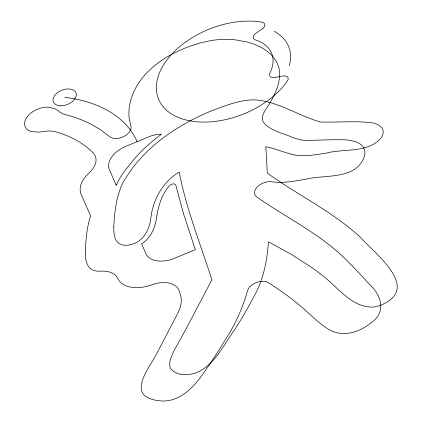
<?xml version="1.0" encoding="UTF-8"?>
<svg xmlns="http://www.w3.org/2000/svg" width="422" height="422" viewBox="0 0 422 422"><rect width="100%" height="100%" fill="white"/><g stroke="black" fill="none" stroke-linecap="round" stroke-linejoin="round"><path stroke-width="0.63" d="M64.656 97.355A147.937 92.497 -21.9 0 1 137.113 141.639M274.263 31.355A67.103 41.957 -21.9 0 1 289.302 65.748M85.35 251.053C85.117 258.238 86.025 268.112 94.164 270.592A17.988 11.246 -21.9 0 0 100.731 271.172A24.402 15.255 -21.9 0 1 117.754 278.478A30.5 19.069 -21.9 0 0 151.651 284.829A24.402 15.255 -21.9 0 1 179.123 290.811L180.22 294.076A48.804 30.516 -21.9 0 1 177.704 313.44L157.543 352.085A368.728 230.544 -21.9 0 1 153.687 358.895C147.357 370.252 130.229 392.929 151.704 399.207A37.89 23.69 -21.9 0 0 158.387 400.652C177.757 403.585 193.054 388.451 203.045 373.771C212.862 360.04 221.819 345.697 230.554 331.259A224.335 140.268 -21.9 0 0 234.711 323.547L237.897 316.917A292.383 182.81 -21.9 0 0 245.462 297.679L247.577 290.716A12.201 7.628 -21.9 0 1 256.27 282.545A12.201 7.628 -21.9 0 1 268.134 282.582A543.161 339.604 -21.9 0 1 296.946 303.096C307.422 311.288 316.289 321.474 327.541 328.669C338.18 335.996 352.312 334.293 363.073 328.184A34.161 21.358 -21.9 0 0 370.774 323.115C385.988 312.839 382.132 296.582 370.548 285.404C361.564 275.835 352.718 266.108 343.281 256.977A380.475 237.887 -21.9 0 0 338.782 252.857C313.957 230.755 283.874 216.038 256.829 197.016A12.201 7.628 -21.9 0 1 257.32 186.888A12.201 7.628 -21.9 0 1 271.747 181.787C282.893 183.422 294.15 181.18 305.127 179.35C325.072 174.202 357.772 180.526 364.782 154.837C366.639 141.159 349.11 139.471 339.325 139.761C330.12 139.613 320.926 140.141 311.731 140.299C304.568 141.064 297.71 139.645 291.164 136.791C281.553 132.74 269.705 130.562 263.112 121.826C260.284 114.568 267.163 108.338 270.217 102.372A112.452 70.31 -21.9 0 0 273.994 95.404C277.043 88.984 279.448 82.079 279.649 74.91A63.231 39.536 -21.9 0 0 279.243 69.625C277.27 58.257 267.617 50.065 257.504 45.666A93.251 58.305 -21.9 0 0 246.823 41.936L235.049 39.784L225.237 39.309A70.363 43.993 -21.9 0 0 210.225 40.718L200.075 42.981L189.863 46.241A87.322 54.596 -21.9 0 0 174.661 52.84C156.019 62.081 138.727 76.751 131.806 96.944A96.733 60.483 -21.9 0 0 129.285 119.094L130.873 125.814A12.201 7.628 -21.9 0 1 123.794 136.533A12.201 7.628 -21.9 0 1 109.493 136.57L100.452 129.628L89.928 123.593A173.79 108.665 -21.9 0 0 65.363 114.652A24.402 15.255 -21.9 0 1 58.389 110.859L55.066 108.797L49.126 107.362A34.251 21.416 -21.9 0 0 46.304 107.125A18.299 11.441 -21.9 0 0 26.76 117.427A18.299 11.441 -21.9 0 0 29.904 131.105A36.814 23.02 -21.9 0 0 32.262 131.611L38.233 132.118L43.097 131.653A24.402 15.255 -21.9 0 1 56.21 131.933A148.212 92.671 -21.9 0 1 72.478 138.2C80.201 142.003 87.465 146.898 93.378 153.197A24.402 15.255 -21.9 0 1 88.995 173.057A30.5 19.069 -21.9 0 0 81.172 194.342L90.561 215.932C86.921 227.258 85.835 239.227 85.35 251.053M113.782 227.004C113.755 232.865 113.924 240.229 119.426 243.774A14.596 9.126 -21.9 0 0 123.778 245.171A15.007 9.384 -21.9 0 0 133.157 243.927C144.514 240.16 149.842 228.165 150.986 217.061C153.249 198.794 163.198 181.613 179.213 172.065C186.313 209.038 200.45 244.069 211.891 279.797L187.078 327.05L174.049 350.582L170.609 358.663L169.781 362.229L169.713 365.405A20.282 12.681 -21.9 0 0 171.285 369.345L173.379 371.392L177.709 373.565A26.86 16.796 -21.9 0 0 183.032 374.646C209.607 376.155 221.972 347.074 235.154 328.97C241.827 318.32 248.268 307.517 254.028 296.344C263.412 279.728 267.152 260.664 268.466 241.806L290.547 253.902L310.629 266.73A416.134 260.184 -21.9 0 1 319.876 273.641C336.788 285.272 350.223 307.438 372.853 307.084A20.145 12.597 -21.9 0 0 380.037 305.491C421.736 288.885 376.371 255.03 360.9 237.834A429.833 268.751 -21.9 0 0 356.374 233.741C329.281 209.882 296.402 194.183 267.311 173.073L265.818 146.661C276.188 148.802 285.889 153.418 296.323 155.254C306.256 156.578 316.22 154.584 326.032 153.181C344.072 148.212 368.469 153.603 381.477 137.414A17.998 11.252 -21.9 0 0 383.092 133.231A17.64 11.03 -21.9 0 0 382.685 129.206C378.175 121.346 367.288 122.58 359.539 121.831C346.509 121.562 333.491 122.348 320.467 122.005C298.19 115.712 278.082 101.264 254.566 99.872A44.51 27.831 -21.9 0 0 247.514 100.214C235.049 101.771 223.222 106.36 211.57 110.838A139.877 87.454 -21.9 0 0 188.618 121.684A147.943 92.502 -21.9 0 0 172.202 131.564C161.151 138.854 150.812 147.273 141.818 157.01A148.217 92.671 -21.9 0 0 131.775 168.979L123.973 180.822A88.525 55.351 -21.9 0 0 121.309 186.266C115.981 199.137 114.415 213.205 113.782 227.004M156.831 215.943C155.486 226.688 151.276 237.897 141.644 243.842L145.901 253.627A24.402 15.255 -21.9 0 0 174.523 258.275L195.328 249.645L183.528 213.79L175.826 185.269A3.661 2.289 -21.9 0 0 173.205 183.908A3.661 2.289 -21.9 0 0 169.544 185.648C162.069 194.02 158.609 205.066 156.831 215.943M116.388 184.91L116.198 185.316L109.388 169.655A24.402 15.255 -21.9 0 1 125.84 146.313L148.38 136.965A24.402 15.255 -21.9 0 1 161.547 134.133L152.753 140.943L144.989 147.795A143.079 89.459 -21.9 0 0 135.931 157.01L124.627 171A115.201 72.03 -21.9 0 0 119.32 179.186L116.388 184.91M262.284 28.896L255.743 33.364A6.098 3.814 -21.9 0 0 255.342 39.905A48.804 30.516 -21.9 0 1 269.832 73.222A6.098 3.814 -21.9 0 0 274.922 77.484L282.761 75.992A6.098 3.814 -21.9 0 1 287.519 80.824A73.206 45.771 -21.9 0 1 191.715 121.146A73.206 45.771 -21.9 0 1 165.793 61.522A73.206 45.771 -21.9 0 1 262.03 22.197A6.098 3.814 -21.9 0 1 262.284 28.896M60.858 105.769A12.201 7.628 -21.9 0 0 76.113 93.193A12.201 7.628 -21.9 0 0 56.991 93.104A12.201 7.628 -21.9 0 0 60.858 105.769"/></g></svg>
